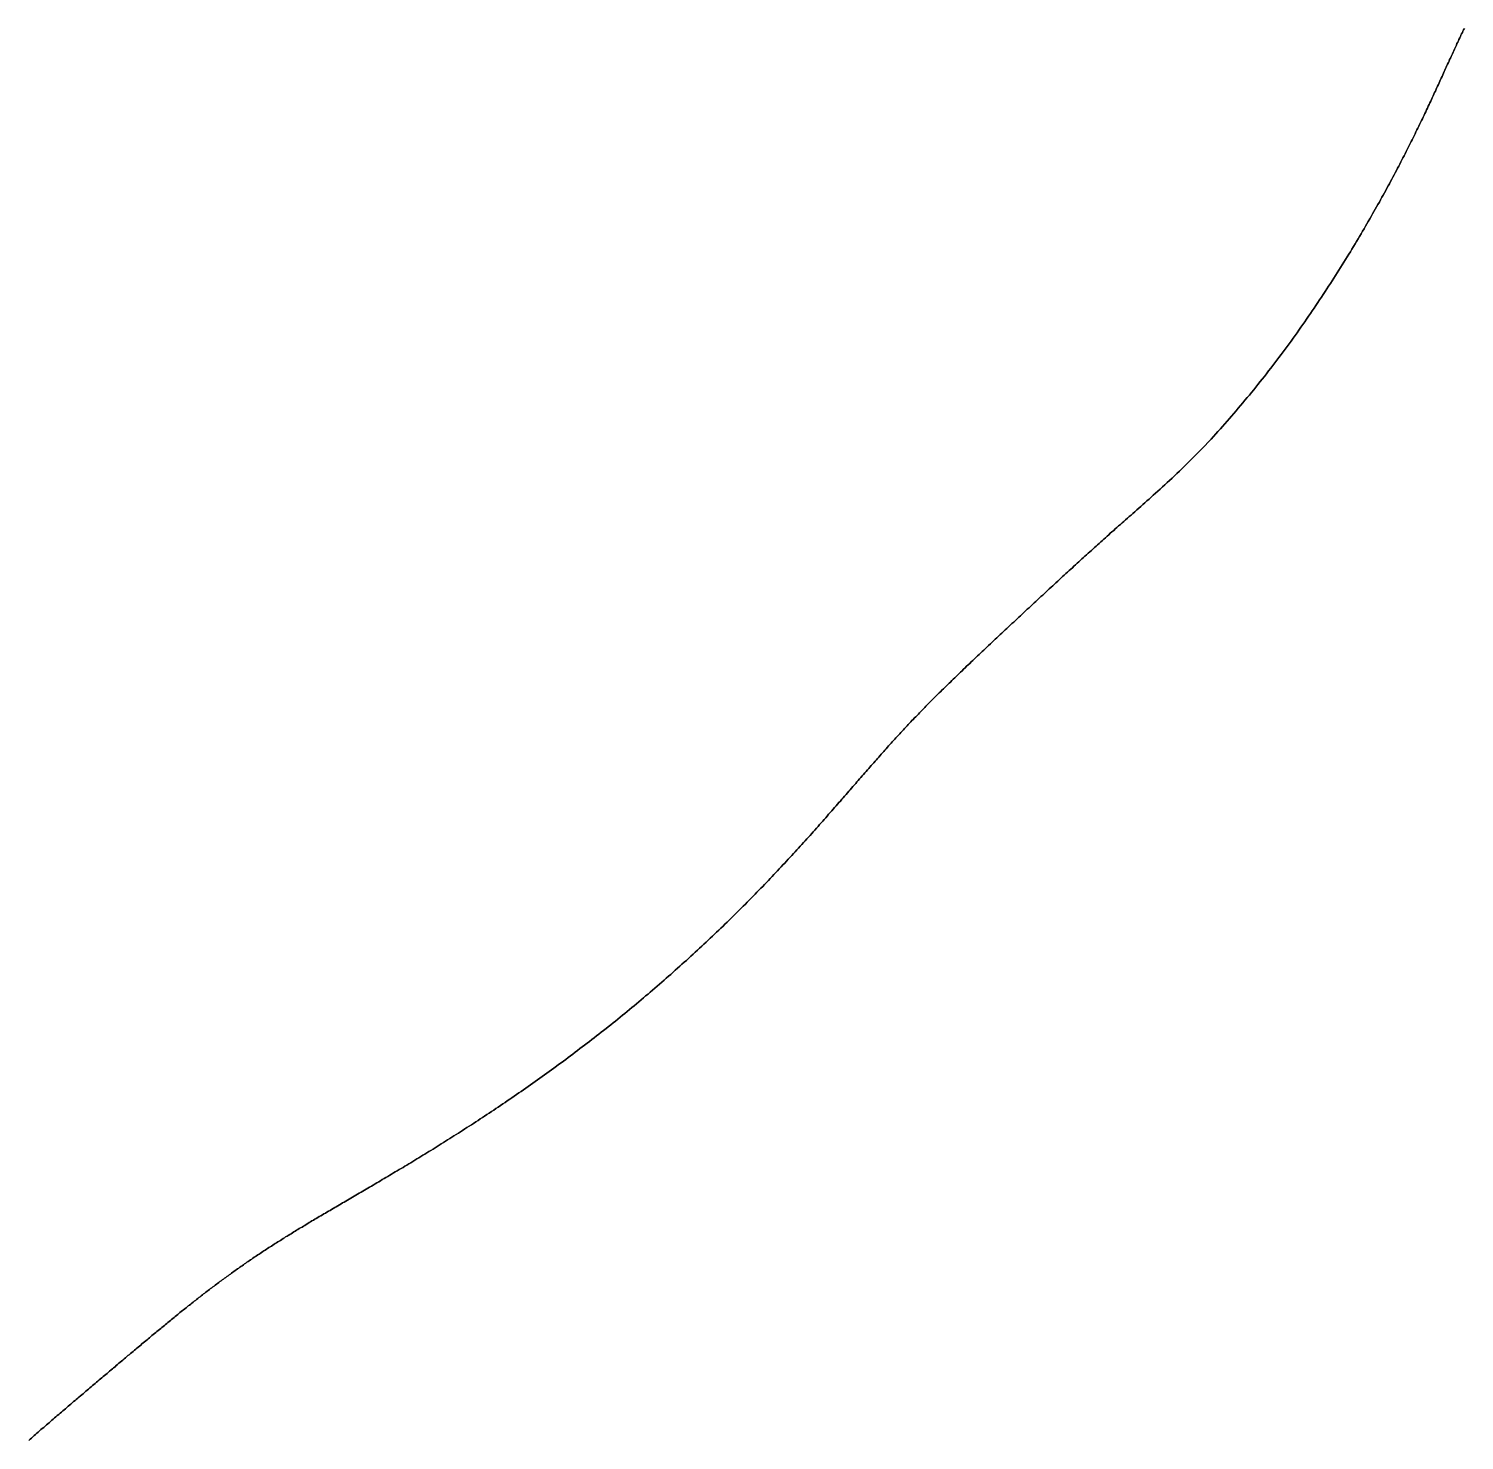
# Model space of a CAD drawing. Header units: inches. Extents: x 130170 to 284068, y 377793 to 804530.
# Drawn here: x 257536.1 to 257637.6, y 735871.2 to 735971 of the extents above; entities that cross this region are included whole.
import ezdxf

# ---------------------------------------------------------------- set-up
doc = ezdxf.new("R2010")
doc.units = ezdxf.units.IN
doc.header["$MEASUREMENT"] = 0
doc.layers.add('muni_il', color=7, linetype='Continuous')

msp = doc.modelspace()

# ---------------------------------------------------------------- linework, layer by layer
at = {"layer": 'muni_il'}
for points in [[(257536.15, 735871.18), (257536.24, 735871.27), (257536.34, 735871.35), (257536.44, 735871.44), (257536.53, 735871.52), (257536.63, 735871.6), (257536.72, 735871.69), (257536.82, 735871.77), (257536.92, 735871.85), (257537.01, 735871.94), (257537.11, 735872.02), (257537.21, 735872.1), (257537.3, 735872.19), (257537.4, 735872.27), (257537.5, 735872.35), (257537.59, 735872.43), (257537.69, 735872.52), (257537.79, 735872.6), (257537.88, 735872.68), (257537.98, 735872.77), (257538.07, 735872.85), (257538.17, 735872.93), (257538.27, 735873.01), (257538.36, 735873.1), (257538.46, 735873.18), (257538.55, 735873.26), (257538.65, 735873.34), (257538.75, 735873.42), (257538.84, 735873.51), (257538.94, 735873.59), (257539.03, 735873.67), (257539.13, 735873.75), (257539.23, 735873.83), (257539.32, 735873.92), (257539.42, 735874), (257539.51, 735874.08), (257539.61, 735874.16), (257539.7, 735874.24), (257539.8, 735874.32), (257539.9, 735874.4), (257539.99, 735874.48), (257540.09, 735874.57), (257540.18, 735874.65), (257540.28, 735874.73), (257540.37, 735874.81), (257540.47, 735874.89), (257540.56, 735874.97), (257540.65, 735875.05), (257540.75, 735875.13), (257540.84, 735875.21), (257540.94, 735875.29), (257541.03, 735875.37), (257541.13, 735875.45), (257541.22, 735875.53), (257541.31, 735875.61), (257541.41, 735875.69), (257541.5, 735875.77), (257541.59, 735875.85), (257541.69, 735875.92), (257541.78, 735876), (257541.87, 735876.08), (257541.97, 735876.16), (257542.06, 735876.24), (257542.15, 735876.32), (257542.25, 735876.39), (257542.34, 735876.47), (257542.43, 735876.55), (257542.52, 735876.63), (257542.61, 735876.71), (257542.71, 735876.78), (257542.8, 735876.86), (257542.89, 735876.94), (257542.98, 735877.01), (257543.07, 735877.09), (257543.16, 735877.17), (257543.25, 735877.24), (257543.35, 735877.32), (257543.44, 735877.4), (257543.53, 735877.47), (257543.62, 735877.55), (257543.71, 735877.62), (257543.8, 735877.7), (257543.89, 735877.77), (257543.98, 735877.85), (257544.07, 735877.92), (257544.15, 735878), (257544.24, 735878.07), (257544.33, 735878.15), (257544.42, 735878.22), (257544.51, 735878.29), (257544.6, 735878.37), (257544.69, 735878.44), (257544.78, 735878.52), (257544.86, 735878.59), (257544.95, 735878.66), (257545.04, 735878.73), (257545.13, 735878.81), (257545.21, 735878.88), (257545.3, 735878.95), (257545.39, 735879.02), (257545.48, 735879.09), (257545.56, 735879.17), (257545.65, 735879.24), (257545.74, 735879.31), (257545.82, 735879.38), (257545.91, 735879.45), (257545.99, 735879.52), (257546.08, 735879.59), (257546.16, 735879.66), (257546.25, 735879.73), (257546.34, 735879.8), (257546.42, 735879.87), (257546.51, 735879.94), (257546.59, 735880), (257546.68, 735880.07), (257546.76, 735880.14), (257546.84, 735880.21), (257546.93, 735880.28), (257547.01, 735880.35), (257547.1, 735880.41), (257547.18, 735880.48), (257547.27, 735880.55), (257547.35, 735880.61), (257547.43, 735880.68), (257547.52, 735880.75), (257547.6, 735880.81), (257547.68, 735880.88), (257547.77, 735880.94), (257547.85, 735881.01), (257547.93, 735881.08), (257548.02, 735881.14), (257548.1, 735881.21), (257548.18, 735881.27), (257548.26, 735881.33), (257548.35, 735881.4), (257548.43, 735881.46), (257548.51, 735881.53), (257548.59, 735881.59), (257548.68, 735881.65), (257548.76, 735881.72), (257548.84, 735881.78), (257548.92, 735881.84), (257549.01, 735881.91), (257549.09, 735881.97), (257549.17, 735882.03), (257549.25, 735882.09), (257549.33, 735882.15), (257549.42, 735882.22), (257549.5, 735882.28), (257549.58, 735882.34), (257549.66, 735882.4), (257549.75, 735882.46), (257549.83, 735882.52), (257549.91, 735882.58), (257549.99, 735882.64), (257550.08, 735882.7), (257550.16, 735882.76), (257550.24, 735882.82), (257550.32, 735882.88), (257550.41, 735882.94), (257550.49, 735883), (257550.57, 735883.06), (257550.65, 735883.12), (257550.74, 735883.18), (257550.82, 735883.24), (257550.9, 735883.3), (257550.99, 735883.36), (257551.07, 735883.42), (257551.15, 735883.48), (257551.24, 735883.53), (257551.32, 735883.59), (257551.41, 735883.65), (257551.49, 735883.71), (257551.57, 735883.77), (257551.66, 735883.83), (257551.74, 735883.88), (257551.83, 735883.94), (257551.91, 735884), (257552, 735884.06), (257552.08, 735884.12), (257552.17, 735884.17), (257552.26, 735884.23), (257552.34, 735884.29), (257552.43, 735884.35), (257552.51, 735884.4), (257552.6, 735884.46), (257552.69, 735884.52), (257552.78, 735884.58), (257552.86, 735884.63), (257552.95, 735884.69), (257553.04, 735884.75), (257553.13, 735884.81), (257553.22, 735884.86), (257553.31, 735884.92), (257553.4, 735884.98), (257553.49, 735885.04), (257553.58, 735885.09), (257553.67, 735885.15), (257553.76, 735885.21), (257553.85, 735885.27), (257553.94, 735885.32), (257554.03, 735885.38), (257554.13, 735885.44), (257554.22, 735885.5), (257554.31, 735885.56), (257554.41, 735885.62), (257554.5, 735885.67), (257554.6, 735885.73), (257554.69, 735885.79), (257554.79, 735885.85), (257554.88, 735885.91), (257554.98, 735885.97), (257555.08, 735886.03), (257555.17, 735886.09), (257555.27, 735886.15), (257555.37, 735886.2), (257555.47, 735886.26), (257555.57, 735886.32), (257555.67, 735886.38), (257555.77, 735886.44), (257555.87, 735886.51), (257555.97, 735886.57), (257556.07, 735886.63), (257556.17, 735886.69), (257556.28, 735886.75), (257556.38, 735886.81), (257556.48, 735886.87), (257556.59, 735886.93), (257556.69, 735887), (257556.8, 735887.06), (257556.91, 735887.12), (257557.01, 735887.19), (257557.12, 735887.25), (257557.23, 735887.31), (257557.34, 735887.38), (257557.45, 735887.44), (257557.56, 735887.5), (257557.67, 735887.57), (257557.78, 735887.63), (257557.89, 735887.7), (257558, 735887.77), (257558.11, 735887.83), (257558.23, 735887.9), (257558.34, 735887.97), (257558.46, 735888.03), (257558.57, 735888.1), (257558.69, 735888.17), (257558.8, 735888.24), (257558.92, 735888.3), (257559.04, 735888.37), (257559.16, 735888.44), (257559.28, 735888.51), (257559.4, 735888.58), (257559.52, 735888.65), (257559.64, 735888.72), (257559.76, 735888.8), (257559.88, 735888.87), (257560.01, 735888.94), (257560.13, 735889.01), (257560.25, 735889.08), (257560.38, 735889.16), (257560.5, 735889.23), (257560.63, 735889.31), (257560.76, 735889.38), (257560.89, 735889.46), (257561.01, 735889.53), (257561.14, 735889.61), (257561.27, 735889.69), (257561.4, 735889.76), (257561.53, 735889.84), (257561.67, 735889.92), (257561.8, 735890), (257561.93, 735890.08), (257562.06, 735890.16), (257562.2, 735890.24), (257562.33, 735890.32), (257562.47, 735890.4), (257562.61, 735890.48), (257562.74, 735890.56), (257562.88, 735890.64), (257563.02, 735890.73), (257563.16, 735890.81), (257563.3, 735890.9), (257563.44, 735890.98), (257563.58, 735891.07), (257563.72, 735891.15), (257563.86, 735891.24), (257564, 735891.33), (257564.15, 735891.41), (257564.29, 735891.5), (257564.44, 735891.59), (257564.58, 735891.68), (257564.73, 735891.77), (257564.87, 735891.86), (257565.02, 735891.95), (257565.17, 735892.04), (257565.31, 735892.14), (257565.46, 735892.23), (257565.61, 735892.32), (257565.76, 735892.42), (257565.91, 735892.51), (257566.06, 735892.61), (257566.21, 735892.7), (257566.37, 735892.8), (257566.52, 735892.89), (257566.67, 735892.99), (257566.82, 735893.09), (257566.98, 735893.19), (257567.13, 735893.29), (257567.29, 735893.39), (257567.44, 735893.49), (257567.6, 735893.59), (257567.75, 735893.69), (257567.91, 735893.79), (257568.07, 735893.9), (257568.23, 735894), (257568.38, 735894.1), (257568.54, 735894.21), (257568.7, 735894.31), (257568.86, 735894.42), (257569.02, 735894.53), (257569.18, 735894.63), (257569.34, 735894.74), (257569.5, 735894.85), (257569.66, 735894.96), (257569.82, 735895.07), (257569.98, 735895.18), (257570.15, 735895.29), (257570.31, 735895.4), (257570.47, 735895.51), (257570.64, 735895.62), (257570.8, 735895.74), (257570.96, 735895.85), (257571.13, 735895.96), (257571.29, 735896.08), (257571.46, 735896.19), (257571.62, 735896.31), (257571.78, 735896.43), (257571.95, 735896.54), (257572.12, 735896.66), (257572.28, 735896.78), (257572.45, 735896.9), (257572.61, 735897.02), (257572.78, 735897.13), (257572.95, 735897.26), (257573.11, 735897.38), (257573.28, 735897.5), (257573.45, 735897.62), (257573.61, 735897.74), (257573.78, 735897.86), (257573.95, 735897.99), (257574.11, 735898.11), (257574.28, 735898.24), (257574.45, 735898.36), (257574.61, 735898.49), (257574.78, 735898.61), (257574.95, 735898.74), (257575.12, 735898.87), (257575.28, 735898.99), (257575.45, 735899.12), (257575.62, 735899.25), (257575.79, 735899.38), (257575.95, 735899.51), (257576.12, 735899.64), (257576.29, 735899.77), (257576.45, 735899.9), (257576.62, 735900.03), (257576.79, 735900.16), (257576.96, 735900.29), (257577.12, 735900.42), (257577.29, 735900.56), (257577.46, 735900.69), (257577.62, 735900.82), (257577.79, 735900.96), (257577.95, 735901.09), (257578.12, 735901.23), (257578.29, 735901.36), (257578.45, 735901.5), (257578.62, 735901.63), (257578.78, 735901.77), (257578.95, 735901.9), (257579.11, 735902.04), (257579.27, 735902.18), (257579.44, 735902.32), (257579.6, 735902.45), (257579.76, 735902.59), (257579.93, 735902.73), (257580.09, 735902.87), (257580.25, 735903.01), (257580.42, 735903.15), (257580.58, 735903.28), (257580.74, 735903.42), (257580.9, 735903.56), (257581.06, 735903.7), (257581.22, 735903.84), (257581.38, 735903.98), (257581.54, 735904.12), (257581.7, 735904.27), (257581.86, 735904.41), (257582.02, 735904.55), (257582.17, 735904.69), (257582.33, 735904.83), (257582.49, 735904.97), (257582.64, 735905.11), (257582.8, 735905.25), (257582.96, 735905.4), (257583.11, 735905.54), (257583.27, 735905.68), (257583.42, 735905.82), (257583.57, 735905.97), (257583.73, 735906.11), (257583.88, 735906.25), (257584.03, 735906.39), (257584.18, 735906.53), (257584.33, 735906.68), (257584.48, 735906.82), (257584.63, 735906.96), (257584.78, 735907.1), (257584.93, 735907.25), (257585.08, 735907.39), (257585.23, 735907.53), (257585.37, 735907.67), (257585.52, 735907.81), (257585.66, 735907.96), (257585.81, 735908.1), (257585.95, 735908.24), (257586.1, 735908.38), (257586.24, 735908.52), (257586.38, 735908.66), (257586.52, 735908.8), (257586.66, 735908.95), (257586.81, 735909.09), (257586.94, 735909.23), (257587.08, 735909.37), (257587.22, 735909.51), (257587.36, 735909.65), (257587.5, 735909.79), (257587.63, 735909.93), (257587.77, 735910.07), (257587.9, 735910.2), (257588.04, 735910.34), (257588.17, 735910.48), (257588.3, 735910.62), (257588.44, 735910.76), (257588.57, 735910.89), (257588.7, 735911.03), (257588.83, 735911.17), (257588.96, 735911.31), (257589.08, 735911.44), (257589.21, 735911.58), (257589.34, 735911.71), (257589.47, 735911.85), (257589.59, 735911.98), (257589.72, 735912.12), (257589.84, 735912.25), (257589.96, 735912.38), (257590.09, 735912.52), (257590.21, 735912.65), (257590.33, 735912.78), (257590.45, 735912.91), (257590.57, 735913.04), (257590.69, 735913.17), (257590.81, 735913.3), (257590.92, 735913.43), (257591.04, 735913.56), (257591.16, 735913.69), (257591.27, 735913.82), (257591.39, 735913.94), (257591.5, 735914.07), (257591.61, 735914.2), (257591.72, 735914.32), (257591.84, 735914.45), (257591.95, 735914.57), (257592.06, 735914.7), (257592.17, 735914.82), (257592.28, 735914.94), (257592.38, 735915.07), (257592.49, 735915.19), (257592.6, 735915.31), (257592.7, 735915.43), (257592.81, 735915.55), (257592.92, 735915.67), (257593.02, 735915.79), (257593.12, 735915.91), (257593.23, 735916.02), (257593.33, 735916.14), (257593.43, 735916.26), (257593.53, 735916.37), (257593.63, 735916.49), (257593.73, 735916.6), (257593.83, 735916.72), (257593.93, 735916.83), (257594.03, 735916.94), (257594.13, 735917.06), (257594.22, 735917.17), (257594.32, 735917.28), (257594.41, 735917.39), (257594.51, 735917.5), (257594.61, 735917.61), (257594.7, 735917.72), (257594.79, 735917.83), (257594.89, 735917.93), (257594.98, 735918.04), (257595.07, 735918.15), (257595.17, 735918.25), (257595.26, 735918.36), (257595.35, 735918.46), (257595.44, 735918.57), (257595.53, 735918.67), (257595.62, 735918.77), (257595.71, 735918.88), (257595.8, 735918.98), (257595.89, 735919.08), (257595.98, 735919.18), (257596.07, 735919.28), (257596.16, 735919.38), (257596.24, 735919.48), (257596.33, 735919.58), (257596.42, 735919.68), (257596.51, 735919.78), (257596.59, 735919.88), (257596.68, 735919.97), (257596.77, 735920.07), (257596.86, 735920.17), (257596.94, 735920.27), (257597.03, 735920.36), (257597.12, 735920.46), (257597.2, 735920.55), (257597.29, 735920.65), (257597.38, 735920.74), (257597.46, 735920.84), (257597.55, 735920.93), (257597.64, 735921.03), (257597.72, 735921.12), (257597.81, 735921.21), (257597.89, 735921.31), (257597.98, 735921.4), (257598.07, 735921.49), (257598.16, 735921.59), (257598.24, 735921.68), (257598.33, 735921.77), (257598.42, 735921.87), (257598.51, 735921.96), (257598.59, 735922.05), (257598.68, 735922.14), (257598.77, 735922.24), (257598.86, 735922.33), (257598.95, 735922.42), (257599.04, 735922.51), (257599.13, 735922.61), (257599.22, 735922.7), (257599.31, 735922.79), (257599.4, 735922.89), (257599.49, 735922.98), (257599.58, 735923.07), (257599.67, 735923.16), (257599.76, 735923.26), (257599.86, 735923.35), (257599.95, 735923.44), (257600.04, 735923.54), (257600.14, 735923.63), (257600.23, 735923.73), (257600.33, 735923.82), (257600.42, 735923.92), (257600.52, 735924.01), (257600.62, 735924.11), (257600.71, 735924.2), (257600.81, 735924.3), (257600.91, 735924.4), (257601.01, 735924.49), (257601.11, 735924.59), (257601.21, 735924.69), (257601.31, 735924.78), (257601.41, 735924.88), (257601.51, 735924.98), (257601.61, 735925.08), (257601.72, 735925.18), (257601.82, 735925.28), (257601.92, 735925.38), (257602.03, 735925.48), (257602.13, 735925.58), (257602.24, 735925.68), (257602.35, 735925.78), (257602.45, 735925.89), (257602.56, 735925.99), (257602.67, 735926.09), (257602.78, 735926.2), (257602.89, 735926.3), (257603, 735926.41), (257603.11, 735926.51), (257603.22, 735926.62), (257603.33, 735926.72), (257603.44, 735926.83), (257603.56, 735926.93), (257603.67, 735927.04), (257603.78, 735927.15), (257603.9, 735927.26), (257604.01, 735927.36), (257604.13, 735927.47), (257604.24, 735927.58), (257604.36, 735927.69), (257604.48, 735927.8), (257604.59, 735927.91), (257604.71, 735928.02), (257604.83, 735928.13), (257604.95, 735928.24), (257605.07, 735928.35), (257605.18, 735928.46), (257605.3, 735928.57), (257605.42, 735928.69), (257605.54, 735928.8), (257605.66, 735928.91), (257605.78, 735929.02), (257605.9, 735929.13), (257606.02, 735929.25), (257606.14, 735929.36), (257606.26, 735929.47), (257606.38, 735929.58), (257606.5, 735929.7), (257606.62, 735929.81), (257606.74, 735929.92), (257606.87, 735930.03), (257606.99, 735930.15), (257607.11, 735930.26), (257607.23, 735930.37), (257607.35, 735930.48), (257607.47, 735930.59), (257607.59, 735930.71), (257607.71, 735930.82), (257607.83, 735930.93), (257607.95, 735931.04), (257608.07, 735931.15), (257608.18, 735931.26), (257608.3, 735931.37), (257608.42, 735931.48), (257608.54, 735931.59), (257608.66, 735931.7), (257608.77, 735931.8), (257608.89, 735931.91), (257609.01, 735932.02), (257609.12, 735932.13), (257609.24, 735932.23), (257609.35, 735932.34), (257609.47, 735932.45), (257609.58, 735932.55), (257609.7, 735932.66), (257609.81, 735932.76), (257609.93, 735932.86), (257610.04, 735932.97), (257610.15, 735933.07), (257610.26, 735933.17), (257610.38, 735933.28), (257610.49, 735933.38), (257610.6, 735933.48), (257610.71, 735933.58), (257610.82, 735933.68), (257610.93, 735933.78), (257611.05, 735933.88), (257611.16, 735933.98), (257611.27, 735934.08), (257611.38, 735934.18), (257611.49, 735934.28), (257611.6, 735934.38), (257611.71, 735934.48), (257611.82, 735934.58), (257611.93, 735934.68), (257612.05, 735934.78), (257612.16, 735934.88), (257612.27, 735934.98), (257612.38, 735935.08), (257612.5, 735935.18), (257612.61, 735935.29), (257612.73, 735935.39), (257612.85, 735935.49), (257612.96, 735935.6), (257613.08, 735935.7), (257613.2, 735935.81), (257613.32, 735935.91), (257613.44, 735936.02), (257613.57, 735936.13), (257613.69, 735936.24), (257613.82, 735936.35), (257613.95, 735936.47), (257614.08, 735936.58), (257614.21, 735936.7), (257614.35, 735936.82), (257614.48, 735936.94), (257614.62, 735937.06), (257614.76, 735937.19), (257614.9, 735937.32), (257615.05, 735937.45), (257615.2, 735937.58), (257615.35, 735937.71), (257615.5, 735937.85), (257615.65, 735937.99), (257615.81, 735938.13), (257615.97, 735938.27), (257616.13, 735938.42), (257616.3, 735938.57), (257616.46, 735938.72), (257616.63, 735938.88), (257616.8, 735939.03), (257616.98, 735939.19), (257617.15, 735939.35), (257617.32, 735939.52), (257617.5, 735939.68), (257619.24, 735941.42), (257619.57, 735941.77), (257619.73, 735941.95), (257619.9, 735942.13), (257620.06, 735942.31), (257620.22, 735942.49), (257620.39, 735942.67), (257620.55, 735942.85), (257620.71, 735943.03), (257620.87, 735943.22), (257621.03, 735943.4), (257621.19, 735943.58), (257621.35, 735943.77), (257621.51, 735943.95), (257621.66, 735944.13), (257621.82, 735944.32), (257621.98, 735944.51), (257622.13, 735944.69), (257622.29, 735944.88), (257622.44, 735945.06), (257622.59, 735945.25), (257622.75, 735945.44), (257622.9, 735945.63), (257623.05, 735945.82), (257623.2, 735946.01), (257623.35, 735946.19), (257623.5, 735946.38), (257623.65, 735946.57), (257623.8, 735946.77), (257623.95, 735946.96), (257624.1, 735947.15), (257624.24, 735947.34), (257624.39, 735947.53), (257624.53, 735947.72), (257624.68, 735947.92), (257624.82, 735948.11), (257624.97, 735948.3), (257625.11, 735948.5), (257625.25, 735948.69), (257625.39, 735948.88), (257625.53, 735949.08), (257625.67, 735949.27), (257625.81, 735949.46), (257625.95, 735949.66), (257626.08, 735949.85), (257626.22, 735950.05), (257626.36, 735950.24), (257626.49, 735950.43), (257626.62, 735950.63), (257626.76, 735950.82), (257626.89, 735951.02), (257627.02, 735951.21), (257627.15, 735951.4), (257627.28, 735951.6), (257627.41, 735951.79), (257627.54, 735951.98), (257627.67, 735952.18), (257627.79, 735952.37), (257627.92, 735952.56), (257628.04, 735952.75), (257628.17, 735952.94), (257628.29, 735953.13), (257628.41, 735953.32), (257628.53, 735953.51), (257628.65, 735953.7), (257628.77, 735953.89), (257628.89, 735954.08), (257629.01, 735954.27), (257629.12, 735954.45), (257629.24, 735954.64), (257629.35, 735954.83), (257629.47, 735955.01), (257629.58, 735955.19), (257629.69, 735955.38), (257629.8, 735955.56), (257629.91, 735955.74), (257630.02, 735955.92), (257630.13, 735956.1), (257630.23, 735956.28), (257630.34, 735956.46), (257630.44, 735956.64), (257630.55, 735956.82), (257630.65, 735956.99), (257630.75, 735957.17), (257630.85, 735957.34), (257630.95, 735957.52), (257631.05, 735957.69), (257631.15, 735957.86), (257631.25, 735958.03), (257631.34, 735958.2), (257631.44, 735958.37), (257631.53, 735958.54), (257631.63, 735958.7), (257631.72, 735958.87), (257631.81, 735959.04), (257631.9, 735959.2), (257631.99, 735959.36), (257632.08, 735959.52), (257632.17, 735959.68), (257632.25, 735959.84), (257632.34, 735960), (257632.42, 735960.16), (257632.51, 735960.32), (257632.59, 735960.47), (257632.67, 735960.63), (257632.76, 735960.78), (257632.84, 735960.94), (257632.92, 735961.09), (257633, 735961.24), (257633.07, 735961.39), (257633.15, 735961.54), (257633.23, 735961.69), (257633.3, 735961.83), (257633.38, 735961.98), (257633.45, 735962.12), (257633.53, 735962.27), (257633.6, 735962.41), (257633.67, 735962.55), (257633.74, 735962.7), (257633.81, 735962.84), (257633.88, 735962.98), (257633.95, 735963.11), (257634.02, 735963.25), (257634.09, 735963.39), (257634.16, 735963.53), (257634.22, 735963.66), (257634.29, 735963.8), (257634.35, 735963.93), (257634.42, 735964.06), (257634.48, 735964.19), (257634.54, 735964.33), (257634.61, 735964.46), (257634.67, 735964.58), (257634.73, 735964.71), (257634.79, 735964.84), (257634.85, 735964.97), (257634.91, 735965.09), (257634.97, 735965.22), (257635.03, 735965.35), (257635.09, 735965.47), (257635.15, 735965.59), (257635.2, 735965.72), (257635.26, 735965.84), (257635.32, 735965.96), (257635.37, 735966.08), (257635.43, 735966.2), (257635.48, 735966.32), (257635.54, 735966.44), (257635.59, 735966.55), (257635.65, 735966.67), (257635.7, 735966.79), (257635.75, 735966.9), (257635.81, 735967.02), (257635.86, 735967.13), (257635.91, 735967.25), (257635.96, 735967.36), (257636.01, 735967.47), (257636.06, 735967.58), (257636.11, 735967.7), (257636.16, 735967.81), (257636.21, 735967.92), (257636.26, 735968.03), (257636.31, 735968.14), (257636.36, 735968.24), (257636.41, 735968.35), (257636.46, 735968.46), (257636.51, 735968.57), (257636.56, 735968.67), (257636.6, 735968.78), (257636.65, 735968.88), (257636.7, 735968.99), (257636.75, 735969.09), (257636.8, 735969.19), (257636.84, 735969.3), (257636.89, 735969.4), (257636.94, 735969.5), (257636.98, 735969.6), (257637.03, 735969.7), (257637.08, 735969.8), (257637.12, 735969.9), (257637.17, 735970), (257637.22, 735970.1), (257637.26, 735970.2), (257637.31, 735970.3), (257637.36, 735970.4), (257637.4, 735970.49), (257637.45, 735970.59), (257637.5, 735970.69), (257637.54, 735970.78), (257637.59, 735970.88), (257637.64, 735970.97)], [(257637.64, 735970.97), (257637.59, 735970.88), (257637.54, 735970.78), (257637.5, 735970.69), (257637.45, 735970.59), (257637.4, 735970.49), (257637.36, 735970.4), (257637.31, 735970.3), (257637.26, 735970.2), (257637.22, 735970.1), (257637.17, 735970), (257637.12, 735969.9), (257637.08, 735969.8), (257637.03, 735969.7), (257636.98, 735969.6), (257636.94, 735969.5), (257636.89, 735969.4), (257636.84, 735969.3), (257636.8, 735969.19), (257636.75, 735969.09), (257636.7, 735968.99), (257636.65, 735968.88), (257636.6, 735968.78), (257636.56, 735968.67), (257636.51, 735968.57), (257636.46, 735968.46), (257636.41, 735968.35), (257636.36, 735968.24), (257636.31, 735968.14), (257636.26, 735968.03), (257636.21, 735967.92), (257636.16, 735967.81), (257636.11, 735967.7), (257636.06, 735967.58), (257636.01, 735967.47), (257635.96, 735967.36), (257635.91, 735967.25), (257635.86, 735967.13), (257635.81, 735967.02), (257635.75, 735966.9), (257635.7, 735966.79), (257635.65, 735966.67), (257635.59, 735966.55), (257635.54, 735966.44), (257635.48, 735966.32), (257635.43, 735966.2), (257635.37, 735966.08), (257635.32, 735965.96), (257635.26, 735965.84), (257635.2, 735965.72), (257635.15, 735965.59), (257635.09, 735965.47), (257635.03, 735965.35), (257634.97, 735965.22), (257634.91, 735965.09), (257634.85, 735964.97), (257634.79, 735964.84), (257634.73, 735964.71), (257634.67, 735964.58), (257634.61, 735964.46), (257634.54, 735964.33), (257634.48, 735964.19), (257634.42, 735964.06), (257634.35, 735963.93), (257634.29, 735963.8), (257634.22, 735963.66), (257634.16, 735963.53), (257634.09, 735963.39), (257634.02, 735963.25), (257633.95, 735963.11), (257633.88, 735962.98), (257633.81, 735962.84), (257633.74, 735962.7), (257633.67, 735962.55), (257633.6, 735962.41), (257633.53, 735962.27), (257633.45, 735962.12), (257633.38, 735961.98), (257633.3, 735961.83), (257633.23, 735961.69), (257633.15, 735961.54), (257633.07, 735961.39), (257633, 735961.24), (257632.92, 735961.09), (257632.84, 735960.94), (257632.76, 735960.78), (257632.67, 735960.63), (257632.59, 735960.47), (257632.51, 735960.32), (257632.42, 735960.16), (257632.34, 735960), (257632.25, 735959.84), (257632.17, 735959.68), (257632.08, 735959.52), (257631.99, 735959.36), (257631.9, 735959.2), (257631.81, 735959.04), (257631.72, 735958.87), (257631.63, 735958.7), (257631.53, 735958.54), (257631.44, 735958.37), (257631.34, 735958.2), (257631.25, 735958.03), (257631.15, 735957.86), (257631.05, 735957.69), (257630.95, 735957.52), (257630.85, 735957.34), (257630.75, 735957.17), (257630.65, 735956.99), (257630.55, 735956.82), (257630.44, 735956.64), (257630.34, 735956.46), (257630.23, 735956.28), (257630.13, 735956.1), (257630.02, 735955.92), (257629.91, 735955.74), (257629.8, 735955.56), (257629.69, 735955.38), (257629.58, 735955.19), (257629.47, 735955.01), (257629.35, 735954.83), (257629.24, 735954.64), (257629.12, 735954.45), (257629.01, 735954.27), (257628.89, 735954.08), (257628.77, 735953.89), (257628.65, 735953.7), (257628.53, 735953.51), (257628.41, 735953.32), (257628.29, 735953.13), (257628.17, 735952.94), (257628.04, 735952.75), (257627.92, 735952.56), (257627.79, 735952.37), (257627.67, 735952.18), (257627.54, 735951.98), (257627.41, 735951.79), (257627.28, 735951.6), (257627.15, 735951.4), (257627.02, 735951.21), (257626.89, 735951.02), (257626.76, 735950.82), (257626.62, 735950.63), (257626.49, 735950.43), (257626.36, 735950.24), (257626.22, 735950.05), (257626.08, 735949.85), (257625.95, 735949.66), (257625.81, 735949.46), (257625.67, 735949.27), (257625.53, 735949.08), (257625.39, 735948.88), (257625.25, 735948.69), (257625.11, 735948.5), (257624.97, 735948.3), (257624.82, 735948.11), (257624.68, 735947.92), (257624.53, 735947.72), (257624.39, 735947.53), (257624.24, 735947.34), (257624.1, 735947.15), (257623.95, 735946.96), (257623.8, 735946.77), (257623.65, 735946.57), (257623.5, 735946.38), (257623.35, 735946.19), (257623.2, 735946.01), (257623.05, 735945.82), (257622.9, 735945.63), (257622.75, 735945.44), (257622.59, 735945.25), (257622.44, 735945.06), (257622.29, 735944.88), (257622.13, 735944.69), (257621.98, 735944.51), (257621.82, 735944.32), (257621.66, 735944.13), (257621.51, 735943.95), (257621.35, 735943.77), (257621.19, 735943.58), (257621.03, 735943.4), (257620.87, 735943.22), (257620.71, 735943.03), (257620.55, 735942.85), (257620.39, 735942.67), (257620.22, 735942.49), (257620.06, 735942.31), (257619.9, 735942.13), (257619.73, 735941.95), (257619.57, 735941.77), (257619.24, 735941.42), (257617.5, 735939.68), (257617.32, 735939.52), (257617.15, 735939.35), (257616.98, 735939.19), (257616.8, 735939.03), (257616.63, 735938.88), (257616.46, 735938.72), (257616.3, 735938.57), (257616.13, 735938.42), (257615.97, 735938.27), (257615.81, 735938.13), (257615.65, 735937.99), (257615.5, 735937.85), (257615.35, 735937.71), (257615.2, 735937.58), (257615.05, 735937.45), (257614.9, 735937.32), (257614.76, 735937.19), (257614.62, 735937.06), (257614.48, 735936.94), (257614.35, 735936.82), (257614.21, 735936.7), (257614.08, 735936.58), (257613.95, 735936.47), (257613.82, 735936.35), (257613.69, 735936.24), (257613.57, 735936.13), (257613.44, 735936.02), (257613.32, 735935.91), (257613.2, 735935.81), (257613.08, 735935.7), (257612.96, 735935.6), (257612.85, 735935.49), (257612.73, 735935.39), (257612.61, 735935.29), (257612.5, 735935.18), (257612.38, 735935.08), (257612.27, 735934.98), (257612.16, 735934.88), (257612.05, 735934.78), (257611.93, 735934.68), (257611.82, 735934.58), (257611.71, 735934.48), (257611.6, 735934.38), (257611.49, 735934.28), (257611.38, 735934.18), (257611.27, 735934.08), (257611.16, 735933.98), (257611.05, 735933.88), (257610.93, 735933.78), (257610.82, 735933.68), (257610.71, 735933.58), (257610.6, 735933.48), (257610.49, 735933.38), (257610.38, 735933.28), (257610.26, 735933.17), (257610.15, 735933.07), (257610.04, 735932.97), (257609.93, 735932.86), (257609.81, 735932.76), (257609.7, 735932.66), (257609.58, 735932.55), (257609.47, 735932.45), (257609.35, 735932.34), (257609.24, 735932.23), (257609.12, 735932.13), (257609.01, 735932.02), (257608.89, 735931.91), (257608.77, 735931.8), (257608.66, 735931.7), (257608.54, 735931.59), (257608.42, 735931.48), (257608.3, 735931.37), (257608.18, 735931.26), (257608.07, 735931.15), (257607.95, 735931.04), (257607.83, 735930.93), (257607.71, 735930.82), (257607.59, 735930.71), (257607.47, 735930.59), (257607.35, 735930.48), (257607.23, 735930.37), (257607.11, 735930.26), (257606.99, 735930.15), (257606.87, 735930.03), (257606.74, 735929.92), (257606.62, 735929.81), (257606.5, 735929.7), (257606.38, 735929.58), (257606.26, 735929.47), (257606.14, 735929.36), (257606.02, 735929.25), (257605.9, 735929.13), (257605.78, 735929.02), (257605.66, 735928.91), (257605.54, 735928.8), (257605.42, 735928.69), (257605.3, 735928.57), (257605.18, 735928.46), (257605.07, 735928.35), (257604.95, 735928.24), (257604.83, 735928.13), (257604.71, 735928.02), (257604.59, 735927.91), (257604.48, 735927.8), (257604.36, 735927.69), (257604.24, 735927.58), (257604.13, 735927.47), (257604.01, 735927.36), (257603.9, 735927.26), (257603.78, 735927.15), (257603.67, 735927.04), (257603.56, 735926.93), (257603.44, 735926.83), (257603.33, 735926.72), (257603.22, 735926.62), (257603.11, 735926.51), (257603, 735926.41), (257602.89, 735926.3), (257602.78, 735926.2), (257602.67, 735926.09), (257602.56, 735925.99), (257602.45, 735925.89), (257602.35, 735925.78), (257602.24, 735925.68), (257602.13, 735925.58), (257602.03, 735925.48), (257601.92, 735925.38), (257601.82, 735925.28), (257601.72, 735925.18), (257601.61, 735925.08), (257601.51, 735924.98), (257601.41, 735924.88), (257601.31, 735924.78), (257601.21, 735924.69), (257601.11, 735924.59), (257601.01, 735924.49), (257600.91, 735924.4), (257600.81, 735924.3), (257600.71, 735924.2), (257600.62, 735924.11), (257600.52, 735924.01), (257600.42, 735923.92), (257600.33, 735923.82), (257600.23, 735923.73), (257600.14, 735923.63), (257600.04, 735923.54), (257599.95, 735923.44), (257599.86, 735923.35), (257599.76, 735923.26), (257599.67, 735923.16), (257599.58, 735923.07), (257599.49, 735922.98), (257599.4, 735922.89), (257599.31, 735922.79), (257599.22, 735922.7), (257599.13, 735922.61), (257599.04, 735922.51), (257598.95, 735922.42), (257598.86, 735922.33), (257598.77, 735922.24), (257598.68, 735922.14), (257598.59, 735922.05), (257598.51, 735921.96), (257598.42, 735921.87), (257598.33, 735921.77), (257598.24, 735921.68), (257598.16, 735921.59), (257598.07, 735921.49), (257597.98, 735921.4), (257597.89, 735921.31), (257597.81, 735921.21), (257597.72, 735921.12), (257597.64, 735921.03), (257597.55, 735920.93), (257597.46, 735920.84), (257597.38, 735920.74), (257597.29, 735920.65), (257597.2, 735920.55), (257597.12, 735920.46), (257597.03, 735920.36), (257596.94, 735920.27), (257596.86, 735920.17), (257596.77, 735920.07), (257596.68, 735919.97), (257596.59, 735919.88), (257596.51, 735919.78), (257596.42, 735919.68), (257596.33, 735919.58), (257596.24, 735919.48), (257596.16, 735919.38), (257596.07, 735919.28), (257595.98, 735919.18), (257595.89, 735919.08), (257595.8, 735918.98), (257595.71, 735918.88), (257595.62, 735918.77), (257595.53, 735918.67), (257595.44, 735918.57), (257595.35, 735918.46), (257595.26, 735918.36), (257595.17, 735918.25), (257595.07, 735918.15), (257594.98, 735918.04), (257594.89, 735917.93), (257594.79, 735917.83), (257594.7, 735917.72), (257594.61, 735917.61), (257594.51, 735917.5), (257594.41, 735917.39), (257594.32, 735917.28), (257594.22, 735917.17), (257594.13, 735917.06), (257594.03, 735916.94), (257593.93, 735916.83), (257593.83, 735916.72), (257593.73, 735916.6), (257593.63, 735916.49), (257593.53, 735916.37), (257593.43, 735916.26), (257593.33, 735916.14), (257593.23, 735916.02), (257593.12, 735915.91), (257593.02, 735915.79), (257592.92, 735915.67), (257592.81, 735915.55), (257592.7, 735915.43), (257592.6, 735915.31), (257592.49, 735915.19), (257592.38, 735915.07), (257592.28, 735914.94), (257592.17, 735914.82), (257592.06, 735914.7), (257591.95, 735914.57), (257591.84, 735914.45), (257591.72, 735914.32), (257591.61, 735914.2), (257591.5, 735914.07), (257591.39, 735913.94), (257591.27, 735913.82), (257591.16, 735913.69), (257591.04, 735913.56), (257590.92, 735913.43), (257590.81, 735913.3), (257590.69, 735913.17), (257590.57, 735913.04), (257590.45, 735912.91), (257590.33, 735912.78), (257590.21, 735912.65), (257590.09, 735912.52), (257589.96, 735912.38), (257589.84, 735912.25), (257589.72, 735912.12), (257589.59, 735911.98), (257589.47, 735911.85), (257589.34, 735911.71), (257589.21, 735911.58), (257589.08, 735911.44), (257588.96, 735911.31), (257588.83, 735911.17), (257588.7, 735911.03), (257588.57, 735910.89), (257588.44, 735910.76), (257588.3, 735910.62), (257588.17, 735910.48), (257588.04, 735910.34), (257587.9, 735910.2), (257587.77, 735910.07), (257587.63, 735909.93), (257587.5, 735909.79), (257587.36, 735909.65), (257587.22, 735909.51), (257587.08, 735909.37), (257586.94, 735909.23), (257586.81, 735909.09), (257586.66, 735908.95), (257586.52, 735908.8), (257586.38, 735908.66), (257586.24, 735908.52), (257586.1, 735908.38), (257585.95, 735908.24), (257585.81, 735908.1), (257585.66, 735907.96), (257585.52, 735907.81), (257585.37, 735907.67), (257585.23, 735907.53), (257585.08, 735907.39), (257584.93, 735907.25), (257584.78, 735907.1), (257584.63, 735906.96), (257584.48, 735906.82), (257584.33, 735906.68), (257584.18, 735906.53), (257584.03, 735906.39), (257583.88, 735906.25), (257583.73, 735906.11), (257583.57, 735905.97), (257583.42, 735905.82), (257583.27, 735905.68), (257583.11, 735905.54), (257582.96, 735905.4), (257582.8, 735905.25), (257582.64, 735905.11), (257582.49, 735904.97), (257582.33, 735904.83), (257582.17, 735904.69), (257582.02, 735904.55), (257581.86, 735904.41), (257581.7, 735904.27), (257581.54, 735904.12), (257581.38, 735903.98), (257581.22, 735903.84), (257581.06, 735903.7), (257580.9, 735903.56), (257580.74, 735903.42), (257580.58, 735903.28), (257580.42, 735903.15), (257580.25, 735903.01), (257580.09, 735902.87), (257579.93, 735902.73), (257579.76, 735902.59), (257579.6, 735902.45), (257579.44, 735902.32), (257579.27, 735902.18), (257579.11, 735902.04), (257578.95, 735901.9), (257578.78, 735901.77), (257578.62, 735901.63), (257578.45, 735901.5), (257578.29, 735901.36), (257578.12, 735901.23), (257577.95, 735901.09), (257577.79, 735900.96), (257577.62, 735900.82), (257577.46, 735900.69), (257577.29, 735900.56), (257577.12, 735900.42), (257576.96, 735900.29), (257576.79, 735900.16), (257576.62, 735900.03), (257576.45, 735899.9), (257576.29, 735899.77), (257576.12, 735899.64), (257575.95, 735899.51), (257575.79, 735899.38), (257575.62, 735899.25), (257575.45, 735899.12), (257575.28, 735898.99), (257575.12, 735898.87), (257574.95, 735898.74), (257574.78, 735898.61), (257574.61, 735898.49), (257574.45, 735898.36), (257574.28, 735898.24), (257574.11, 735898.11), (257573.95, 735897.99), (257573.78, 735897.86), (257573.61, 735897.74), (257573.45, 735897.62), (257573.28, 735897.5), (257573.11, 735897.38), (257572.95, 735897.26), (257572.78, 735897.13), (257572.61, 735897.02), (257572.45, 735896.9), (257572.28, 735896.78), (257572.12, 735896.66), (257571.95, 735896.54), (257571.78, 735896.43), (257571.62, 735896.31), (257571.46, 735896.19), (257571.29, 735896.08), (257571.13, 735895.96), (257570.96, 735895.85), (257570.8, 735895.74), (257570.64, 735895.62), (257570.47, 735895.51), (257570.31, 735895.4), (257570.15, 735895.29), (257569.98, 735895.18), (257569.82, 735895.07), (257569.66, 735894.96), (257569.5, 735894.85), (257569.34, 735894.74), (257569.18, 735894.63), (257569.02, 735894.53), (257568.86, 735894.42), (257568.7, 735894.31), (257568.54, 735894.21), (257568.38, 735894.1), (257568.23, 735894), (257568.07, 735893.9), (257567.91, 735893.79), (257567.75, 735893.69), (257567.6, 735893.59), (257567.44, 735893.49), (257567.29, 735893.39), (257567.13, 735893.29), (257566.98, 735893.19), (257566.82, 735893.09), (257566.67, 735892.99), (257566.52, 735892.89), (257566.37, 735892.8), (257566.21, 735892.7), (257566.06, 735892.61), (257565.91, 735892.51), (257565.76, 735892.42), (257565.61, 735892.32), (257565.46, 735892.23), (257565.31, 735892.14), (257565.17, 735892.04), (257565.02, 735891.95), (257564.87, 735891.86), (257564.73, 735891.77), (257564.58, 735891.68), (257564.44, 735891.59), (257564.29, 735891.5), (257564.15, 735891.41), (257564, 735891.33), (257563.86, 735891.24), (257563.72, 735891.15), (257563.58, 735891.07), (257563.44, 735890.98), (257563.3, 735890.9), (257563.16, 735890.81), (257563.02, 735890.73), (257562.88, 735890.64), (257562.74, 735890.56), (257562.61, 735890.48), (257562.47, 735890.4), (257562.33, 735890.32), (257562.2, 735890.24), (257562.06, 735890.16), (257561.93, 735890.08), (257561.8, 735890), (257561.67, 735889.92), (257561.53, 735889.84), (257561.4, 735889.76), (257561.27, 735889.69), (257561.14, 735889.61), (257561.01, 735889.53), (257560.89, 735889.46), (257560.76, 735889.38), (257560.63, 735889.31), (257560.5, 735889.23), (257560.38, 735889.16), (257560.25, 735889.08), (257560.13, 735889.01), (257560.01, 735888.94), (257559.88, 735888.87), (257559.76, 735888.8), (257559.64, 735888.72), (257559.52, 735888.65), (257559.4, 735888.58), (257559.28, 735888.51), (257559.16, 735888.44), (257559.04, 735888.37), (257558.92, 735888.3), (257558.8, 735888.24), (257558.69, 735888.17), (257558.57, 735888.1), (257558.46, 735888.03), (257558.34, 735887.97), (257558.23, 735887.9), (257558.11, 735887.83), (257558, 735887.77), (257557.89, 735887.7), (257557.78, 735887.63), (257557.67, 735887.57), (257557.56, 735887.5), (257557.45, 735887.44), (257557.34, 735887.38), (257557.23, 735887.31), (257557.12, 735887.25), (257557.01, 735887.19), (257556.91, 735887.12), (257556.8, 735887.06), (257556.69, 735887), (257556.59, 735886.93), (257556.48, 735886.87), (257556.38, 735886.81), (257556.28, 735886.75), (257556.17, 735886.69), (257556.07, 735886.63), (257555.97, 735886.57), (257555.87, 735886.51), (257555.77, 735886.44), (257555.67, 735886.38), (257555.57, 735886.32), (257555.47, 735886.26), (257555.37, 735886.2), (257555.27, 735886.15), (257555.17, 735886.09), (257555.08, 735886.03), (257554.98, 735885.97), (257554.88, 735885.91), (257554.79, 735885.85), (257554.69, 735885.79), (257554.6, 735885.73), (257554.5, 735885.67), (257554.41, 735885.62), (257554.31, 735885.56), (257554.22, 735885.5), (257554.13, 735885.44), (257554.03, 735885.38), (257553.94, 735885.32), (257553.85, 735885.27), (257553.76, 735885.21), (257553.67, 735885.15), (257553.58, 735885.09), (257553.49, 735885.04), (257553.4, 735884.98), (257553.31, 735884.92), (257553.22, 735884.86), (257553.13, 735884.81), (257553.04, 735884.75), (257552.95, 735884.69), (257552.86, 735884.63), (257552.78, 735884.58), (257552.69, 735884.52), (257552.6, 735884.46), (257552.51, 735884.4), (257552.43, 735884.35), (257552.34, 735884.29), (257552.26, 735884.23), (257552.17, 735884.17), (257552.08, 735884.12), (257552, 735884.06), (257551.91, 735884), (257551.83, 735883.94), (257551.74, 735883.88), (257551.66, 735883.83), (257551.57, 735883.77), (257551.49, 735883.71), (257551.41, 735883.65), (257551.32, 735883.59), (257551.24, 735883.53), (257551.15, 735883.48), (257551.07, 735883.42), (257550.99, 735883.36), (257550.9, 735883.3), (257550.82, 735883.24), (257550.74, 735883.18), (257550.65, 735883.12), (257550.57, 735883.06), (257550.49, 735883), (257550.41, 735882.94), (257550.32, 735882.88), (257550.24, 735882.82), (257550.16, 735882.76), (257550.08, 735882.7), (257549.99, 735882.64), (257549.91, 735882.58), (257549.83, 735882.52), (257549.75, 735882.46), (257549.66, 735882.4), (257549.58, 735882.34), (257549.5, 735882.28), (257549.42, 735882.22), (257549.33, 735882.15), (257549.25, 735882.09), (257549.17, 735882.03), (257549.09, 735881.97), (257549.01, 735881.91), (257548.92, 735881.84), (257548.84, 735881.78), (257548.76, 735881.72), (257548.68, 735881.65), (257548.59, 735881.59), (257548.51, 735881.53), (257548.43, 735881.46), (257548.35, 735881.4), (257548.26, 735881.33), (257548.18, 735881.27), (257548.1, 735881.21), (257548.02, 735881.14), (257547.93, 735881.08), (257547.85, 735881.01), (257547.77, 735880.94), (257547.68, 735880.88), (257547.6, 735880.81), (257547.52, 735880.75), (257547.43, 735880.68), (257547.35, 735880.61), (257547.27, 735880.55), (257547.18, 735880.48), (257547.1, 735880.41), (257547.01, 735880.35), (257546.93, 735880.28), (257546.84, 735880.21), (257546.76, 735880.14), (257546.68, 735880.07), (257546.59, 735880), (257546.51, 735879.94), (257546.42, 735879.87), (257546.34, 735879.8), (257546.25, 735879.73), (257546.16, 735879.66), (257546.08, 735879.59), (257545.99, 735879.52), (257545.91, 735879.45), (257545.82, 735879.38), (257545.74, 735879.31), (257545.65, 735879.24), (257545.56, 735879.17), (257545.48, 735879.09), (257545.39, 735879.02), (257545.3, 735878.95), (257545.21, 735878.88), (257545.13, 735878.81), (257545.04, 735878.73), (257544.95, 735878.66), (257544.86, 735878.59), (257544.78, 735878.52), (257544.69, 735878.44), (257544.6, 735878.37), (257544.51, 735878.29), (257544.42, 735878.22), (257544.33, 735878.15), (257544.24, 735878.07), (257544.15, 735878), (257544.07, 735877.92), (257543.98, 735877.85), (257543.89, 735877.77), (257543.8, 735877.7), (257543.71, 735877.62), (257543.62, 735877.55), (257543.53, 735877.47), (257543.44, 735877.4), (257543.35, 735877.32), (257543.25, 735877.24), (257543.16, 735877.17), (257543.07, 735877.09), (257542.98, 735877.01), (257542.89, 735876.94), (257542.8, 735876.86), (257542.71, 735876.78), (257542.61, 735876.71), (257542.52, 735876.63), (257542.43, 735876.55), (257542.34, 735876.47), (257542.25, 735876.39), (257542.15, 735876.32), (257542.06, 735876.24), (257541.97, 735876.16), (257541.87, 735876.08), (257541.78, 735876), (257541.69, 735875.92), (257541.59, 735875.85), (257541.5, 735875.77), (257541.41, 735875.69), (257541.31, 735875.61), (257541.22, 735875.53), (257541.13, 735875.45), (257541.03, 735875.37), (257540.94, 735875.29), (257540.84, 735875.21), (257540.75, 735875.13), (257540.65, 735875.05), (257540.56, 735874.97), (257540.47, 735874.89), (257540.37, 735874.81), (257540.28, 735874.73), (257540.18, 735874.65), (257540.09, 735874.57), (257539.99, 735874.48), (257539.9, 735874.4), (257539.8, 735874.32), (257539.7, 735874.24), (257539.61, 735874.16), (257539.51, 735874.08), (257539.42, 735874), (257539.32, 735873.92), (257539.23, 735873.83), (257539.13, 735873.75), (257539.03, 735873.67), (257538.94, 735873.59), (257538.84, 735873.51), (257538.75, 735873.42), (257538.65, 735873.34), (257538.55, 735873.26), (257538.46, 735873.18), (257538.36, 735873.1), (257538.27, 735873.01), (257538.17, 735872.93), (257538.07, 735872.85), (257537.98, 735872.77), (257537.88, 735872.68), (257537.79, 735872.6), (257537.69, 735872.52), (257537.59, 735872.43), (257537.5, 735872.35), (257537.4, 735872.27), (257537.3, 735872.19), (257537.21, 735872.1), (257537.11, 735872.02), (257537.01, 735871.94), (257536.92, 735871.85), (257536.82, 735871.77), (257536.72, 735871.69), (257536.63, 735871.6), (257536.53, 735871.52), (257536.44, 735871.44), (257536.34, 735871.35), (257536.24, 735871.27), (257536.15, 735871.18)]]:
    msp.add_lwpolyline(points, dxfattribs=at)

doc.saveas('drawing.dxf')
